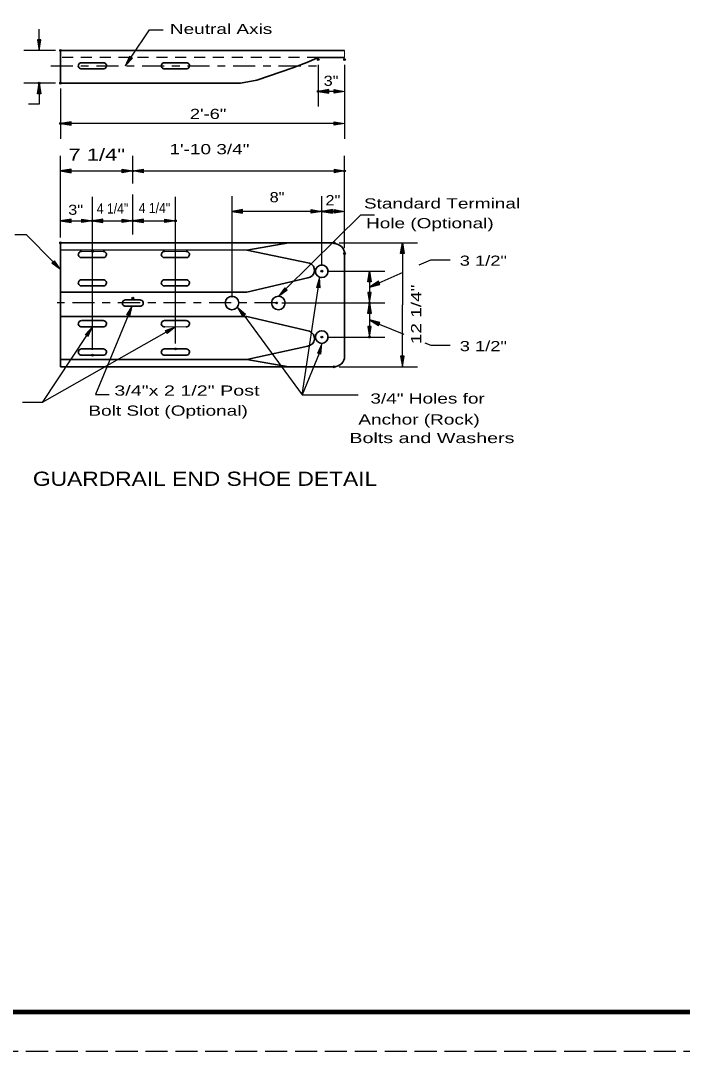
# Model space of a CAD drawing. Extents: x 88.8 to 124.1, y 89.5 to 111.5.
# Drawn here: x 106.41 to 114.87, y 89.51 to 102.68 of the extents above; entities that cross this region are included whole.
import ezdxf

# ---------------------------------------------------------------- set-up
doc = ezdxf.new("R2010")
doc.units = 0
doc.header["$LTSCALE"] = 0.047
doc.header["$PDMODE"] = 32
doc.header["$PDSIZE"] = 0.0235
for name, pattern in [('LONG_DASH_SHORT_DASH', [9.9, 6, -1.2, 1.5, -1.2]), ('LONG_DASHED', [7.5, 6, -1.5]), ('MEDIUM_DASHED', [4.5, 3, -1.5])]:
    doc.linetypes.add(name, pattern=pattern)
for name, color, linetype, lineweight in [('1', 7, 'Continuous', 35), ('2', 7, 'MEDIUM_DASHED', 40), ('3', 7, 'Continuous', 25), ('6', 7, 'Continuous', 25), ('7', 7, 'LONG_DASH_SHORT_DASH', 25)]:
    doc.layers.add(name, color=color, linetype=linetype, lineweight=lineweight)

msp = doc.modelspace()

# ---------------------------------------------------------------- hatches: boundary and pattern name
at = {"layer": '1'}
for points in [[(106.67108, 102.4295), (106.62608, 102.4295), (106.64858, 102.2945), (106.64858, 102.2945)], [(106.67108, 101.74083), (106.62608, 101.74083), (106.64858, 101.87583), (106.64858, 101.87583)], [(110.34975, 101.74883), (110.34975, 101.79383), (110.21475, 101.77133), (110.21475, 101.77133)], [(110.41583, 101.74883), (110.41583, 101.79383), (110.55083, 101.77133), (110.55083, 101.77133)], [(107.05758, 101.33842), (107.05758, 101.38342), (106.92258, 101.36092), (106.92258, 101.36092)], [(110.41583, 101.33842), (110.41583, 101.38342), (110.55083, 101.36092), (110.55083, 101.36092)], [(107.05758, 100.73142), (107.05758, 100.77642), (106.92258, 100.75392), (106.92258, 100.75392)], [(107.70992, 100.73142), (107.70992, 100.77642), (107.84492, 100.75392), (107.84492, 100.75392)], [(107.97992, 100.73142), (107.97992, 100.77642), (107.84492, 100.75392), (107.84492, 100.75392)], [(110.41583, 100.73142), (110.41583, 100.77642), (110.55083, 100.75392), (110.55083, 100.75392)], [(107.97992, 100.09433), (107.97992, 100.13933), (107.84492, 100.11675), (107.84492, 100.11675)], [(108.25333, 100.09433), (108.25333, 100.13933), (108.38833, 100.11675), (108.38833, 100.11675)], [(111.31125, 99.70008), (111.26625, 99.70008), (111.28875, 99.83508), (111.28875, 99.83508)], [(110.89183, 99.33842), (110.84683, 99.33842), (110.86933, 99.47342), (110.86933, 99.47342)], [(110.89183, 99.203), (110.84683, 99.203), (110.86933, 99.068), (110.86933, 99.068)], [(110.89183, 98.933), (110.84683, 98.933), (110.86933, 99.068), (110.86933, 99.068)], [(110.89183, 98.7675), (110.84683, 98.7675), (110.86933, 98.6325), (110.86933, 98.6325)], [(111.31125, 98.38733), (111.26625, 98.38733), (111.28875, 98.25233), (111.28875, 98.25233)]]:
    msp.add_hatch(color=256, dxfattribs=at).paths.add_polyline_path(points)
at = {"layer": '3'}
for points in [[(107.84033, 102.19683), (107.80317, 102.22208), (107.74583, 102.09783), (107.74583, 102.09783)], [(109.24708, 100.21525), (109.24708, 100.26025), (109.11208, 100.23775), (109.11208, 100.23775)], [(110.12458, 100.21525), (110.12458, 100.26025), (110.25958, 100.23775), (110.25958, 100.23775)], [(110.39458, 100.21525), (110.39458, 100.26025), (110.25958, 100.23775), (110.25958, 100.23775)], [(110.41583, 100.21525), (110.41583, 100.26025), (110.55083, 100.23775), (110.55083, 100.23775)], [(107.05758, 100.09433), (107.05758, 100.13933), (106.92258, 100.11675), (106.92258, 100.11675)], [(107.19292, 100.09433), (107.19292, 100.13933), (107.32792, 100.11675), (107.32792, 100.11675)], [(107.46292, 100.09433), (107.46292, 100.13933), (107.32792, 100.11675), (107.32792, 100.11675)], [(107.70992, 100.09433), (107.70992, 100.13933), (107.84492, 100.11675), (107.84492, 100.11675)], [(106.84417, 99.60708), (106.81192, 99.57558), (106.92258, 99.495), (106.92258, 99.495)], [(110.19367, 99.26475), (110.23842, 99.25925), (110.23208, 99.39608), (110.23208, 99.39608)], [(111.00183, 99.30508), (110.98342, 99.34625), (110.86933, 99.27075), (110.86933, 99.27075)], [(109.81675, 99.23075), (109.78508, 99.26275), (109.70508, 99.15175), (109.70508, 99.15175)], [(107.76417, 98.91433), (107.80567, 98.897), (107.83658, 99.03042), (107.83658, 99.03042)], [(109.24783, 98.89575), (109.28275, 98.92408), (109.17992, 99.0145), (109.17992, 99.0145)], [(110.98558, 98.77792), (111.00275, 98.8195), (110.86933, 98.85033), (110.86933, 98.85033)], [(107.23467, 98.66242), (107.27208, 98.6375), (107.32792, 98.7625), (107.32792, 98.7625)], [(108.25983, 98.71533), (108.28217, 98.67625), (108.38833, 98.7625), (108.38833, 98.7625)], [(110.20492, 98.42625), (110.24875, 98.41533), (110.25958, 98.55183), (110.25958, 98.55183)]]:
    msp.add_hatch(color=256, dxfattribs=at).paths.add_polyline_path(points)

# ---------------------------------------------------------------- linework, layer by layer
at = {"layer": '1', "lineweight": 25}
for p, q in [((106.64858, 102.4295), (106.64858, 102.5645)), ((106.85508, 102.2945), (106.45417, 102.2945)), ((110.21475, 102.10933), (110.21475, 101.57692)), ((110.55083, 102.10933), (110.55083, 101.57692)), ((110.55083, 102.10933), (110.55083, 101.1665)), ((106.85508, 101.87583), (106.45417, 101.87583)), ((106.92258, 101.80833), (106.92258, 101.1665)), ((106.64858, 101.74083), (106.64858, 101.60583)), ((110.41583, 101.77133), (110.34975, 101.77133)), ((106.64858, 101.60583), (106.51358, 101.60583)), ((110.41583, 101.36092), (107.05758, 101.36092)), ((106.92258, 99.90258), (106.92258, 100.94833)), ((107.84492, 100.59483), (107.84492, 100.94833)), ((107.05758, 100.75392), (107.70992, 100.75392)), ((107.84492, 99.942), (107.84492, 100.45433)), ((108.38833, 98.54792), (108.38833, 100.42358)), ((110.25958, 99.54092), (110.25958, 100.29133)), ((107.97992, 100.11683), (108.25333, 100.11683)), ((110.48333, 99.83508), (111.48317, 99.83508)), ((109.30233, 99.74358), (106.92258, 99.74358)), ((111.28875, 99.70008), (111.28875, 99.04375)), ((110.32708, 99.47342), (111.06375, 99.47342)), ((110.00833, 97.89242), (110.23283, 99.39375)), ((110.86933, 99.33842), (110.86933, 99.203)), ((109.75042, 99.068), (111.06375, 99.068)), ((109.75042, 99.068), (111.06375, 99.068)), ((111.28875, 98.38733), (111.28875, 99.04375)), ((110.86933, 98.933), (110.86933, 98.7675)), ((110.32708, 98.6325), (111.06375, 98.6325)), ((110.48333, 98.25233), (111.48317, 98.25233))]:
    msp.add_line(p, q, dxfattribs=at)
at = {"layer": '1'}
for p, q in [((110.55083, 102.2945), (106.92258, 102.2945)), ((106.92258, 101.87583), (106.92258, 102.2945)), ((107.18833, 102.13783), (107.46742, 102.13783)), ((108.24875, 102.13783), (108.52783, 102.13783)), ((107.46442, 102.05783), (107.19158, 102.05783)), ((108.24567, 102.05783), (108.52475, 102.05783)), ((109.22075, 101.87583), (106.92258, 101.87583)), ((106.92258, 98.25233), (106.92258, 99.83508)), ((110.41583, 99.83508), (106.92258, 99.83508)), ((110.55083, 98.38733), (110.55083, 99.70008)), ((107.46442, 99.6465), (107.19158, 99.6465)), ((108.52475, 99.6465), (108.25192, 99.6465)), ((107.18833, 99.3645), (107.46742, 99.3645)), ((108.24875, 99.3645), (108.52783, 99.3645)), ((110.08075, 99.38875), (109.30233, 99.20725)), ((109.30233, 99.20725), (106.92258, 99.20725)), ((107.46442, 99.2845), (107.19158, 99.2845)), ((108.52475, 99.2845), (108.25192, 99.2845)), ((107.75125, 99.106), (107.93867, 99.106)), ((107.93542, 99.026), (107.75433, 99.026)), ((109.30233, 98.89333), (106.92258, 98.89333)), ((107.19142, 98.84242), (107.47058, 98.84242)), ((108.24875, 98.84258), (108.52783, 98.84258)), ((110.10067, 98.70675), (109.30233, 98.89333)), ((107.46442, 98.7625), (107.19158, 98.7625)), ((110.08075, 98.51758), (109.30233, 98.344)), ((107.18833, 98.48042), (107.46742, 98.48042)), ((107.46442, 98.40042), (107.19158, 98.40042)), ((108.24875, 98.48042), (108.52783, 98.48042)), ((108.52475, 98.40042), (108.25192, 98.40042)), ((109.30233, 98.344), (106.92258, 98.344)), ((110.41583, 98.25233), (106.92258, 98.25233)), ((109.30233, 98.344), (109.83867, 98.25233))]:
    msp.add_line(p, q, dxfattribs=at)
at = {"layer": '1', "lineweight": 13}
for p, q in [((110.55083, 102.20208), (110.55083, 102.2945)), ((107.18833, 99.72658), (107.46742, 99.72658)), ((108.24875, 99.72658), (108.52783, 99.72658)), ((108.52475, 98.7625), (108.25192, 98.7625))]:
    msp.add_line(p, q, dxfattribs=at)
at = {"layer": '1', "linetype": 'LONG_DASHED', "lineweight": 25}
msp.add_line((123.95125, 89.5055), (88.75125, 89.5055), dxfattribs=at)
at = {"layer": '1', "lineweight": 158}
msp.add_lwpolyline([(123.86792, 111.0055), (123.86792, 90.0055), (91.36792, 90.0055)], dxfattribs=at)
at = {"layer": '1', "lineweight": 25}
for points in [[(106.67108, 102.4295), (106.62608, 102.4295), (106.64858, 102.2945), (106.64858, 102.2945)], [(106.67108, 101.74083), (106.62608, 101.74083), (106.64858, 101.87583), (106.64858, 101.87583)], [(110.34975, 101.74883), (110.34975, 101.79383), (110.21475, 101.77133), (110.21475, 101.77133)], [(110.41583, 101.74883), (110.41583, 101.79383), (110.55083, 101.77133), (110.55083, 101.77133)], [(107.05758, 101.33842), (107.05758, 101.38342), (106.92258, 101.36092), (106.92258, 101.36092)], [(110.41583, 101.33842), (110.41583, 101.38342), (110.55083, 101.36092), (110.55083, 101.36092)], [(107.05758, 100.73142), (107.05758, 100.77642), (106.92258, 100.75392), (106.92258, 100.75392)], [(107.70992, 100.73142), (107.70992, 100.77642), (107.84492, 100.75392), (107.84492, 100.75392)], [(107.97992, 100.09433), (107.97992, 100.13933), (107.84492, 100.11675), (107.84492, 100.11675)], [(108.25333, 100.09433), (108.25333, 100.13933), (108.38833, 100.11675), (108.38833, 100.11675)], [(111.31125, 99.70008), (111.26625, 99.70008), (111.28875, 99.83508), (111.28875, 99.83508)], [(110.89183, 99.33842), (110.84683, 99.33842), (110.86933, 99.47342), (110.86933, 99.47342)], [(110.89183, 99.203), (110.84683, 99.203), (110.86933, 99.068), (110.86933, 99.068)], [(110.89183, 98.933), (110.84683, 98.933), (110.86933, 99.068), (110.86933, 99.068)], [(110.89183, 98.7675), (110.84683, 98.7675), (110.86933, 98.6325), (110.86933, 98.6325)], [(111.31125, 98.38733), (111.26625, 98.38733), (111.28875, 98.25233), (111.28875, 98.25233)]]:
    msp.add_lwpolyline(points, close=True, dxfattribs=at)
at = {"layer": '1'}
for points in [[(109.22075, 101.87583), (109.42917, 101.91508), (109.89058, 102.07208), (110.08992, 102.15058), (110.21475, 102.20208), (110.55083, 102.20208)], [(110.10067, 99.57775), (109.30233, 99.74358), (109.83867, 99.83508)]]:
    msp.add_lwpolyline(points, dxfattribs=at)
at = {"layer": '1', "lineweight": 13}
for points in [[(107.97992, 100.73142), (107.97992, 100.77642), (107.84492, 100.75392), (107.84492, 100.75392)], [(110.41583, 100.73142), (110.41583, 100.77642), (110.55083, 100.75392), (110.55083, 100.75392)]]:
    msp.add_lwpolyline(points, close=True, dxfattribs=at)
at = {"layer": '1'}
for centre, radius in [((110.25952, 99.47332), 0.08073), ((109.11203, 99.06803), 0.0865), ((109.70489, 99.06803), 0.0865), ((110.25952, 98.63247), 0.08073)]:
    msp.add_circle(centre, radius, dxfattribs=at)
for centre, radius, start, end in [((107.18837, 102.09775), 0.04008, 90, 274.44932), ((107.46746, 102.09775), 0.04008, 265.55068, 90), ((108.24875, 102.09775), 0.04008, 90, 274.44932), ((108.52784, 102.09775), 0.04008, 265.55068, 90), ((110.4158, 99.69168), 0.135, 0, 90), ((107.18837, 99.68651), 0.04008, 90, 274.44932), ((107.46746, 99.68651), 0.04008, 265.55068, 90), ((108.24875, 99.68651), 0.04008, 90, 274.44932), ((108.52784, 99.68651), 0.04008, 265.55068, 90), ((110.06924, 99.48542), 0.09747, 276.79493, 71.1995), ((107.18837, 99.32439), 0.04008, 90, 274.44932), ((107.46746, 99.32439), 0.04008, 265.55068, 90), ((108.24875, 99.32439), 0.04008, 90, 274.44932), ((108.52784, 99.32439), 0.04008, 265.55068, 90), ((107.75121, 99.0659), 0.04008, 90, 274.44932), ((107.93856, 99.0659), 0.04008, 265.55068, 90), ((107.18837, 98.80241), 0.04008, 90, 274.44932), ((107.46746, 98.80241), 0.04008, 265.55068, 90), ((108.24875, 98.80241), 0.04008, 90, 274.44932), ((108.52784, 98.80241), 0.04008, 265.55068, 90), ((110.06924, 98.61433), 0.09747, 276.79493, 71.1995), ((107.18837, 98.4403), 0.04008, 90, 274.44932), ((107.46746, 98.4403), 0.04008, 265.55068, 90), ((108.24875, 98.4403), 0.04008, 90, 274.44932), ((108.52784, 98.4403), 0.04008, 265.55068, 90), ((110.4158, 98.38736), 0.135, 270, 0)]:
    msp.add_arc(centre, radius, start, end, dxfattribs=at)
at = {"layer": '2', "lineweight": 25}
msp.add_line((110.21475, 102.20208), (106.92258, 102.204), dxfattribs=at)
at = {"layer": '3'}
for p, q in [((110.55083, 99.76758), (110.55083, 100.94833)), ((107.97992, 100.75392), (110.41583, 100.75392)), ((107.32792, 98.46792), (107.32792, 100.42358)), ((109.11208, 99.1355), (109.11208, 100.43208)), ((110.25958, 99.54092), (110.25958, 100.43208)), ((110.55083, 99.76758), (110.55083, 100.43208)), ((109.11208, 100.23775), (109.11217, 100.23775)), ((110.12458, 100.23775), (109.24708, 100.23775)), ((110.41583, 100.23775), (110.39458, 100.23775)), ((107.05758, 100.11683), (107.19292, 100.11683)), ((107.46292, 100.11683), (107.70992, 100.11683)), ((111.50392, 99.55333), (111.65133, 99.619)), ((111.65133, 99.619), (111.90142, 99.619)), ((110.99267, 99.32558), (111.29883, 99.462)), ((110.99417, 98.79875), (111.30633, 98.66975)), ((107.25333, 98.65), (106.68592, 97.79433)), ((111.57783, 98.55758), (111.65133, 98.52725)), ((111.65133, 98.52725), (111.90142, 98.52725)), ((110.22683, 98.42083), (110.00833, 97.89242))]:
    msp.add_line(p, q, dxfattribs=at)
for points in [[(107.82175, 102.20942), (108.05758, 102.55608), (108.23217, 102.55608)], [(109.80083, 99.24683), (110.75642, 100.1945), (110.93392, 100.1945)], [(106.82808, 99.59142), (106.48642, 99.93983), (106.33675, 99.93983)], [(107.78483, 98.90575), (107.36817, 97.90033), (107.54267, 97.90033)], [(109.26533, 98.90992), (110.00833, 97.89242), (110.72417, 97.89242)], [(108.27092, 98.69583), (106.68592, 97.79433), (106.43667, 97.79433)]]:
    msp.add_lwpolyline(points, dxfattribs=at)
at = {"layer": '3', "lineweight": 13}
for points in [[(107.84033, 102.19683), (107.80317, 102.22208), (107.74583, 102.09783), (107.74583, 102.09783)], [(106.84417, 99.60708), (106.81192, 99.57558), (106.92258, 99.495), (106.92258, 99.495)], [(110.19367, 99.26475), (110.23842, 99.25925), (110.23208, 99.39608), (110.23208, 99.39608)], [(109.81675, 99.23075), (109.78508, 99.26275), (109.70508, 99.15175), (109.70508, 99.15175)], [(107.76417, 98.91433), (107.80567, 98.897), (107.83658, 99.03042), (107.83658, 99.03042)], [(109.24783, 98.89575), (109.28275, 98.92408), (109.17992, 99.0145), (109.17992, 99.0145)], [(107.23467, 98.66242), (107.27208, 98.6375), (107.32792, 98.7625), (107.32792, 98.7625)], [(108.25983, 98.71533), (108.28217, 98.67625), (108.38833, 98.7625), (108.38833, 98.7625)], [(110.20492, 98.42625), (110.24875, 98.41533), (110.25958, 98.55183), (110.25958, 98.55183)]]:
    msp.add_lwpolyline(points, close=True, dxfattribs=at)
at = {"layer": '3'}
for points in [[(109.24708, 100.21525), (109.24708, 100.26025), (109.11208, 100.23775), (109.11208, 100.23775)], [(110.12458, 100.21525), (110.12458, 100.26025), (110.25958, 100.23775), (110.25958, 100.23775)], [(110.39458, 100.21525), (110.39458, 100.26025), (110.25958, 100.23775), (110.25958, 100.23775)], [(110.41583, 100.21525), (110.41583, 100.26025), (110.55083, 100.23775), (110.55083, 100.23775)], [(107.05758, 100.09433), (107.05758, 100.13933), (106.92258, 100.11675), (106.92258, 100.11675)], [(107.19292, 100.09433), (107.19292, 100.13933), (107.32792, 100.11675), (107.32792, 100.11675)], [(107.46292, 100.09433), (107.46292, 100.13933), (107.32792, 100.11675), (107.32792, 100.11675)], [(107.70992, 100.09433), (107.70992, 100.13933), (107.84492, 100.11675), (107.84492, 100.11675)], [(111.00183, 99.30508), (110.98342, 99.34625), (110.86933, 99.27075), (110.86933, 99.27075)], [(110.98558, 98.77792), (111.00275, 98.8195), (110.86933, 98.85033), (110.86933, 98.85033)]]:
    msp.add_lwpolyline(points, close=True, dxfattribs=at)
for p in [(110.25958, 100.23775), (107.32792, 100.11683)]:
    msp.add_point(p, dxfattribs=at)
at = {"layer": '6', "lineweight": 13}
msp.add_line((109.11208, 99.068), (109.11217, 99.068), dxfattribs=at)
at = {"layer": '6'}
msp.add_line((111.28875, 98.25233), (111.28883, 98.25233), dxfattribs=at)
for p in [(106.92258, 102.2945), (110.21475, 102.17683), (110.55083, 102.17683), (106.64858, 101.87583), (106.92258, 101.87583), (110.21475, 101.77133), (106.92258, 101.36092), (107.84492, 100.75392), (110.55083, 100.75392), (107.84492, 100.11683), (108.38833, 100.11683), (106.92258, 99.83508), (110.41583, 99.83508), (107.32792, 99.72658), (110.55083, 99.70008), (110.25958, 99.47342), (107.84492, 99.128), (109.68292, 99.068), (110.86933, 99.068), (110.25958, 98.6325), (110.86933, 98.6325), (107.32792, 98.40042), (108.38833, 98.48042), (110.41583, 98.25233)]:
    msp.add_point(p, dxfattribs=at)
at = {"layer": '7'}
for p, q in [((106.79825, 102.09783), (110.18975, 102.09783)), ((109.68292, 99.068), (106.87625, 99.068))]:
    msp.add_line(p, q, dxfattribs=at)

# ---------------------------------------------------------------- texts
at = {"layer": '1', "width": 1.35}
for s, height, p in [('2\'-6"', 0.1296, (108.57408, 101.4185)), ('7 1/4"', 0.1555, (107.02233, 100.88533))]:
    msp.add_text(s, height=height, dxfattribs=at).set_placement(p)
at = {"layer": '3'}
for s, height, width, p in [('Neutral Axis', 0.1296, 1.4, (108.31892, 102.50392)), ('3"', 0.1296, 1.2, (110.28342, 101.84158)), ('1\'-10 3/4"', 0.1296, 1.4, (108.31242, 100.96833)), ('8"', 0.1296, 1.2, (109.59317, 100.3545)), ('2"', 0.1296, 1.2, (110.3065, 100.31583)), ('Standard Terminal', 0.1296, 1.4, (110.79833, 100.27492)), ('3"', 0.1296, 1.2, (107.01917, 100.194)), ('4 1/4"', 0.1296, 0.9, (107.38442, 100.21025)), ('4 1/4"', 0.1296, 0.9, (107.91958, 100.2155)), ('Hole (Optional)', 0.1296, 1.4, (110.82433, 100.02242)), ('3 1/2"', 0.1296, 1.35, (112.02175, 99.54358)), ('3 1/2"', 0.1296, 1.35, (112.02175, 98.45183)), ('3/4"x 2 1/2" Post', 0.1296, 1.45, (107.6085, 97.88383)), ('3/4" Holes for', 0.1296, 1.4, (110.88058, 97.78242)), ('Bolt Slot (Optional)', 0.1296, 1.4, (107.27758, 97.62717)), (' Anchor (Rock)', 0.1296, 1.4, (110.65933, 97.51475)), ('Bolts and Washers', 0.1296, 1.45, (110.61208, 97.2775)), ('GUARDRAIL END SHOE DETAIL', 0.1814, 1.2, (106.56792, 96.73117))]:
    msp.add_text(s, height=height, dxfattribs=dict(at, width=width)).set_placement(p)
at = {"layer": '3', "width": 1.4}
msp.add_text('12 1/4"', height=0.1296, rotation=90, dxfattribs=at).set_placement((111.52992, 98.5415))

doc.saveas('drawing.dxf')
